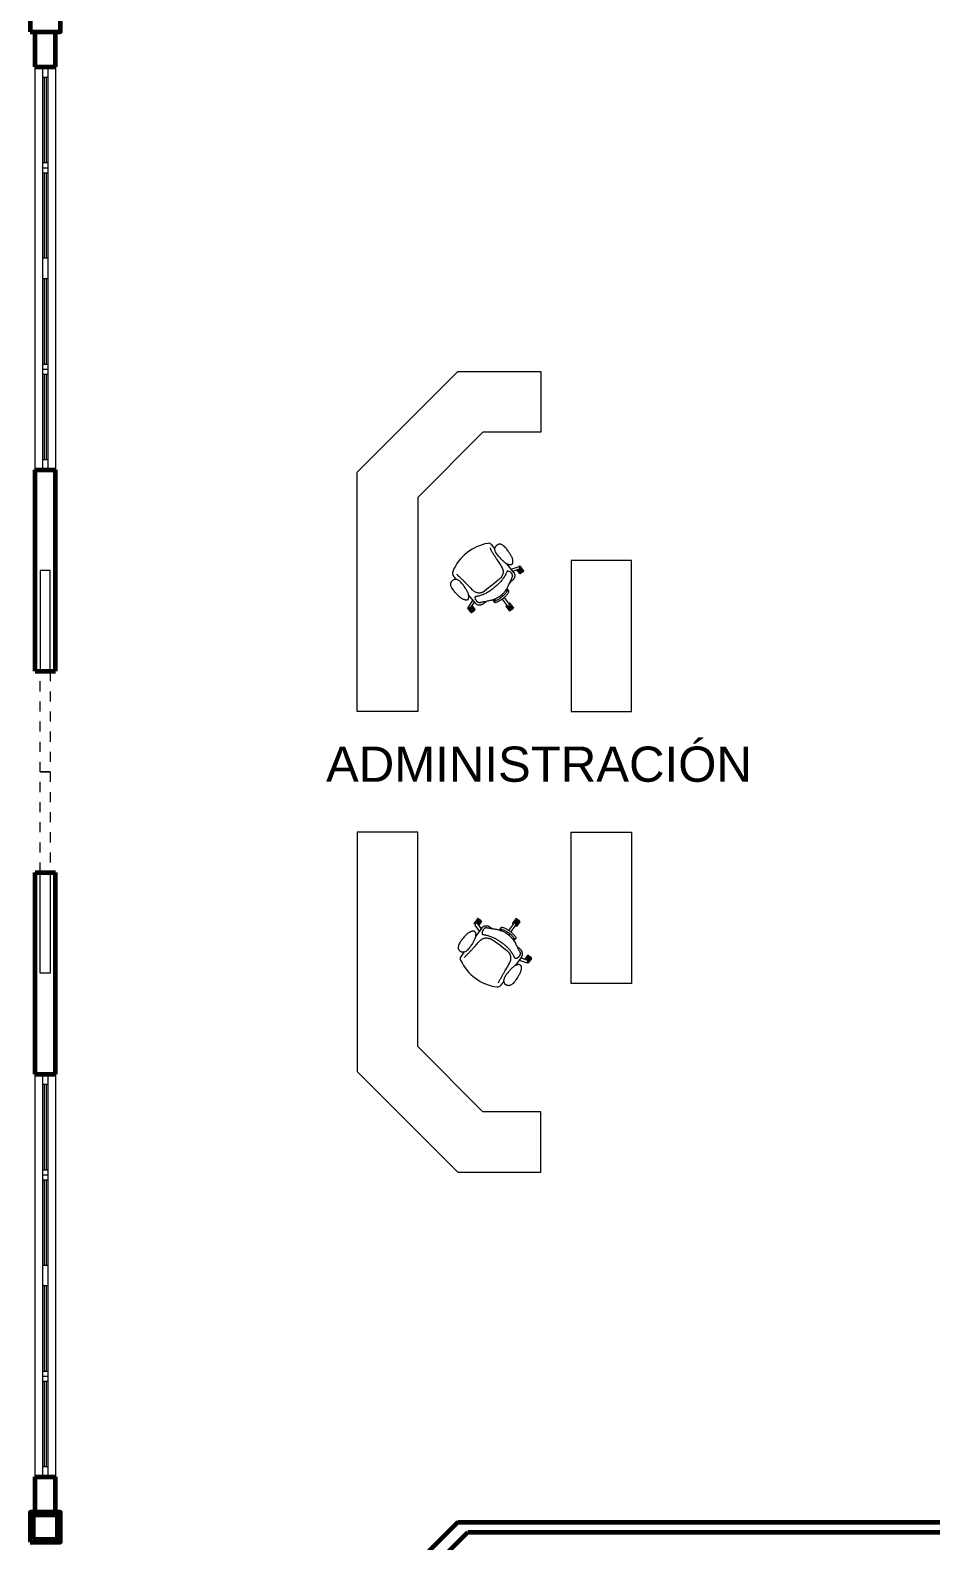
# Model space of a CAD drawing. Header units: millimetres. Extents: x 72 to 2826, y -203 to 794.
# Drawn here: x 1744.82 to 1753.77, y 377.95 to 392.95 of the extents above; entities that cross this region are included whole.
import ezdxf

# ---------------------------------------------------------------- set-up
doc = ezdxf.new("R2010")
doc.units = ezdxf.units.MM
doc.linetypes.add('ACAD_ISO03W100', pattern=[30, 12, -18])
for name, color, linetype, lineweight in [('envolvente', 164, 'Continuous', 60), ('Estructura', 1, 'Continuous', 60), ('mobiliario', 252, 'Continuous', 9), ('puertas', 15, 'Continuous', 9), ('Texto', 250, 'Continuous', 9), ('ventanas', 132, 'Continuous', 9)]:
    doc.layers.add(name, color=color, linetype=linetype, lineweight=lineweight)
doc.styles.get("Standard").update_dxf_attribs({"font": 'arial.ttf'})

msp = doc.modelspace()

# ---------------------------------------------------------------- linework, layer by layer
at = {"layer": 'envolvente'}
for p, q in [((1744.873870764941, 392.5800866867255), (1744.873870764941, 392.9300866867259)), ((1745.073870764941, 392.5800866867255), (1745.073870764941, 392.9300866867259)), ((1744.873870764941, 392.5800866867255), (1745.073870764941, 392.5800866867255)), ((1744.873870764942, 386.5800866867255), (1744.87387076494, 388.5800866867255)), ((1744.873870764941, 388.5800866867255), (1745.073870764941, 388.5800866867255)), ((1745.073870764941, 386.5800866867255), (1745.073870764941, 388.5800866867255)), ((1744.873870764941, 386.5800866867255), (1745.073870764941, 386.5800866867255)), ((1744.873870764941, 382.5800866867255), (1744.87387076494, 384.5800866867255)), ((1744.873870764941, 384.5800866867255), (1745.073870764941, 384.5800866867255)), ((1745.073870764941, 382.5800866867255), (1745.073870764941, 384.5800866867255)), ((1744.873870764941, 382.5800866867255), (1745.073870764941, 382.5800866867255)), ((1744.873870764941, 378.2300866867256), (1744.87387076494, 378.5800866867255)), ((1744.873870764941, 378.5800866867255), (1745.073870764941, 378.5800866867255)), ((1745.073870764941, 378.2300866867256), (1745.073870764941, 378.5800866867255)), ((1749.073870764939, 378.1300866867255), (1748.073870764939, 377.1300866867255)), ((1748.173870764941, 377.0300866867256), (1749.173870764941, 378.0300866867256)), ((1749.073870764939, 378.1300866867255), (1753.998870764941, 378.1300866867252)), ((1749.173870764941, 378.0300866867256), (1759.823870764941, 378.0300866867258))]:
    msp.add_line(p, q, dxfattribs=at)
at = {"layer": 'envolvente', "lineweight": 9}
for p, q in [((1744.87387076494, 388.5800866867255), (1744.873870764941, 392.5800866867255)), ((1745.073870764941, 392.5800866867255), (1745.073870764942, 388.5800866867255)), ((1744.87387076494, 378.5800866867255), (1744.873870764941, 382.5800866867255)), ((1745.073870764941, 382.5800866867255), (1745.073870764942, 378.5800866867255))]:
    msp.add_line(p, q, dxfattribs=at)
at = {"layer": 'Estructura'}
for points in [[(1744.823870764941, 392.9300866867259), (1745.123870764941, 392.9300866867259), (1745.123870764941, 393.2300866867256), (1744.823870764941, 393.2300866867256)], [(1744.823870764941, 377.9300866867259), (1745.123870764941, 377.9300866867259), (1745.123870764941, 378.2300866867256), (1744.823870764941, 378.2300866867256)], [(1744.853870764942, 377.9600866867256), (1745.093870764942, 377.9600866867256), (1745.093870764942, 378.2000866867259), (1744.853870764942, 378.2000866867259)]]:
    msp.add_lwpolyline(points, close=True, dxfattribs=at)
at = {"layer": 'mobiliario'}
for p, q in [((1749.440725511061, 387.796510330417), (1749.409929513766, 387.835095962231)), ((1749.626761876584, 387.5634173529427), (1749.561996866104, 387.6445642248807)), ((1749.603175210037, 387.5929742071714), (1749.671274571918, 387.6175813636703)), ((1749.679696813295, 387.6177584834384), (1749.687008382351, 387.6235931889826)), ((1749.687008382351, 387.6235931889826), (1749.726304391073, 387.5743506900778)), ((1749.717449259861, 387.5645550969741), (1749.687287280301, 387.6023515881132)), ((1749.715964726209, 387.5680186076763), (1749.687605701414, 387.60355578544)), ((1749.718072785914, 387.567781786481), (1749.687861539559, 387.6056400146801)), ((1749.726935914259, 387.5799721826259), (1749.692629874898, 387.6229616657968)), ((1749.058561301026, 387.4914664380296), (1749.027732711014, 387.5300982700976)), ((1749.620407941169, 387.5713795778072), (1749.603175210037, 387.5929742071714)), ((1749.679910056342, 387.5945951155729), (1749.620407941169, 387.5713795778072)), ((1749.689368775838, 387.5499932288378), (1749.659981013151, 387.586819535604)), ((1749.694990268385, 387.5493617056511), (1749.663883491045, 387.5883421390051)), ((1749.674158103662, 387.5923509151064), (1749.703194026344, 387.5559655050508)), ((1749.70345869474, 387.5580386689537), (1749.675621532872, 387.5929218913809)), ((1749.706506482326, 387.5558226505907), (1749.676597152346, 387.5933025422316)), ((1749.703221873546, 387.555930609248), (1749.694990268385, 387.5493617056511)), ((1749.712206695155, 387.5599021304472), (1749.706506482326, 387.5558226505907)), ((1749.717449259861, 387.5645550969741), (1749.712206695155, 387.5599021304472)), ((1749.726304391073, 387.5743506900778), (1749.718072785914, 387.567781786481)), ((1749.244546289841, 387.2584054757133), (1749.179714458986, 387.3396473489631)), ((1749.488394121129, 387.3227090746802), (1749.499493859883, 387.3091545522996)), ((1749.520709158651, 387.3260845284497), (1749.509992809303, 387.3398666968826)), ((1749.532699874891, 387.3106634120306), (1749.583605027688, 387.2451949052436)), ((1749.548545977319, 387.3832730101433), (1749.551983441185, 387.3789654655295)), ((1749.553156148398, 387.3770953087903), (1749.55908307527, 387.3696681756167)), ((1749.559444673152, 387.4000767773398), (1749.566757729041, 387.390912662245)), ((1749.56839787425, 387.3892583591094), (1749.577465953579, 387.3778949942036)), ((1749.206177352809, 387.1644016200419), (1749.171871313448, 387.2073911032123)), ((1749.179814405691, 387.2188473013055), (1749.172502836635, 387.2130125957603)), ((1749.172502836635, 387.2130125957603), (1749.211798845357, 387.1637700968552)), ((1749.220959623294, 387.287962329942), (1749.181855849473, 387.227020307392)), ((1749.220030450517, 387.1703390004516), (1749.189819204162, 387.2081972286512)), ((1749.220267271712, 387.1724470601564), (1749.191908246918, 387.2079842379205)), ((1749.223315059298, 387.1702310417952), (1749.193153079738, 387.2080275329347)), ((1749.202353080764, 387.213499852435), (1749.238192354426, 387.2663677005778)), ((1749.234257836833, 387.1789634881777), (1749.204348506853, 387.2164433798182)), ((1749.23277330318, 387.1824269988804), (1749.204936141313, 387.2173102213085)), ((1749.205817593002, 387.2186104835434), (1749.234853515684, 387.1822250734888)), ((1749.211798845357, 387.1637700968552), (1749.220030450517, 387.1703390004516)), ((1749.243112968045, 387.1887590812823), (1749.212006190705, 387.2277395146368)), ((1749.243744491232, 387.1943805738299), (1749.214356728545, 387.231206880597)), ((1749.238192354426, 387.2663677005778), (1749.220959623294, 387.287962329942)), ((1749.223315059298, 387.1702310417952), (1749.229015272127, 387.1743105216517)), ((1749.229015272127, 387.1743105216517), (1749.234257836833, 387.1789634881777)), ((1749.234881362885, 387.1821901776855), (1749.243112968045, 387.1887590812823)), ((1749.418751819137, 387.2878024667036), (1749.426064875027, 387.2786383516093)), ((1749.427314024666, 387.2766720300817), (1749.436382103995, 387.265308665176)), ((1749.437554948039, 387.294701053974), (1749.440992411906, 387.2903935093607)), ((1749.442555750517, 387.2888350804008), (1749.448482677389, 387.2814079472266)), ((1749.511870172274, 387.294041133234), (1749.56441231809, 387.229878930212)), ((1749.58785300537, 387.1816608606039), (1749.55353819842, 387.2246613305886)), ((1749.554171799346, 387.2302844800631), (1749.560167463492, 387.2350625636229)), ((1749.593474497919, 387.1810293374181), (1749.554172899265, 387.23027884116)), ((1749.571434213752, 387.2255324619571), (1749.601678255877, 387.1876331368169)), ((1749.601942924272, 387.1897063007189), (1749.573564699982, 387.2252675376992)), ((1749.604990711859, 387.1874902823567), (1749.574828616877, 387.2252869181318)), ((1749.579497925178, 387.2504770005478), (1749.585492611883, 387.2552608207491)), ((1749.585492611883, 387.2552608207491), (1749.624788620606, 387.2060183218439)), ((1749.615933489393, 387.1962227287402), (1749.585771394412, 387.2340193645152)), ((1749.614448955741, 387.1996862394424), (1749.58607073145, 387.2352474764223)), ((1749.616557015446, 387.199449418247), (1749.58628512612, 387.2373836391901)), ((1749.625420143792, 387.2116398143919), (1749.591114104431, 387.2546292975628)), ((1749.601706103078, 387.1875982410145), (1749.593474497919, 387.1810293374181)), ((1749.610690924687, 387.1915697622132), (1749.604990711859, 387.1874902823567)), ((1749.615933489393, 387.1962227287402), (1749.610690924687, 387.1915697622132)), ((1749.624788620606, 387.2060183218439), (1749.616557015446, 387.199449418247)), ((1749.268192066774, 384.1226900734957), (1749.235666755121, 384.0783380261721)), ((1749.236526881352, 384.0727469455192), (1749.273783147427, 384.1235501997269)), ((1749.244070192712, 384.0672151027359), (1749.236526881352, 384.0727469455192)), ((1749.287998295495, 383.9998345573167), (1749.246443065678, 384.0591320961732)), ((1749.310360646107, 384.0303282246234), (1749.248894048888, 383.946511366609)), ((1749.282275655703, 384.1173222689988), (1749.253632588143, 384.0782641132625)), ((1749.282598203039, 384.1152256137545), (1749.255711213553, 384.0785620748215)), ((1749.285553134647, 384.1175640161448), (1749.256956776585, 384.0785695542427)), ((1749.266372180037, 384.0734767674385), (1749.304336525181, 384.0221136347297)), ((1749.296842746694, 384.1092848459059), (1749.2684859239, 384.0706170182164)), ((1749.295500616807, 384.1057637049094), (1749.269108401846, 384.0697748486166)), ((1749.270042118765, 384.0685115942176), (1749.297570870318, 384.1060502504099)), ((1749.273783147427, 384.1235501997269), (1749.282275655703, 384.1173222689988)), ((1749.306089780328, 384.0998583215176), (1749.276597666217, 384.0596423920081)), ((1749.306949906558, 384.0942672408648), (1749.279087578001, 384.0562737136106)), ((1749.285553134647, 384.1175640161448), (1749.291414887134, 384.1137202627735)), ((1749.304336525181, 384.0221136347297), (1749.287998295495, 383.9998345573167)), ((1749.291414887134, 384.1137202627735), (1749.296842746694, 384.1092848459059)), ((1749.297597272051, 384.1060862522459), (1749.306089780328, 384.0998583215176)), ((1749.48561960939, 384.0080561500547), (1749.492553065609, 384.0175107244384)), ((1749.493721031401, 384.0195263263529), (1749.502318412847, 384.0312498564092)), ((1749.504688294093, 384.0019296970424), (1749.50794732911, 384.0063737705334)), ((1749.509445848179, 384.0079946249484), (1749.515065125346, 384.0156571632654)), ((1749.578914864227, 384.0056181024854), (1749.628798143797, 384.071868565147)), ((1749.600404768968, 383.9898586400029), (1749.648599171899, 384.0573475982721)), ((1749.650254019234, 384.1210019902885), (1749.617720395093, 384.0766386079206)), ((1749.618582664871, 384.071045956405), (1749.624768097719, 384.0665162222479)), ((1749.655845099888, 384.1218621165187), (1749.618583534038, 384.0710516354541)), ((1749.635637045434, 384.0764976286996), (1749.66431120643, 384.1155981839559)), ((1749.664660155499, 384.1135375305469), (1749.637754963107, 384.0768491698338)), ((1749.667615087108, 384.115875932938), (1749.639018619615, 384.0768813218162)), ((1749.64471077667, 384.0519024899743), (1749.650895466712, 384.0473669841033)), ((1749.678904699153, 384.1075967626984), (1749.650308231662, 384.0686021515767)), ((1749.677562569267, 384.1040756217023), (1749.650657376875, 384.0673872609893)), ((1749.650895466712, 384.0473669841033), (1749.688151732787, 384.0981702383108)), ((1749.679659224511, 384.1043981690393), (1749.650958661783, 384.0652616119476)), ((1749.664337608163, 384.1156341857907), (1749.655845099888, 384.1218621165187)), ((1749.689011859018, 384.0925791576576), (1749.656486547364, 384.048227110334)), ((1749.673476839594, 384.1120321795668), (1749.667615087108, 384.115875932938)), ((1749.678904699153, 384.1075967626984), (1749.673476839594, 384.1120321795668)), ((1749.688151732787, 384.0981702383108), (1749.679659224511, 384.1043981690393)), ((1749.556626805673, 383.9760171178727), (1749.567164848283, 383.9900127934666)), ((1749.589052570258, 383.9739616059398), (1749.578906877139, 383.9597541001347)), ((1749.619197216277, 383.917955256047), (1749.622456251293, 383.9223993295379)), ((1749.623551757789, 383.9243157308413), (1749.629171034955, 383.9319782691575)), ((1749.630771764269, 383.9016096755543), (1749.637705220488, 383.9110642499379)), ((1749.639276574568, 383.9127840294368), (1749.647873956013, 383.9245075594931)), ((1749.134029602458, 383.7898803274272), (1749.104801235773, 383.7500240482234)), ((1749.704690666864, 383.7411486355625), (1749.64328696231, 383.6574294234617)), ((1749.698666545938, 383.7329340456686), (1749.682328316252, 383.7106549682555)), ((1749.682328316252, 383.7106549682555), (1749.751374056656, 383.6888439395814)), ((1749.759065462636, 383.7121630619251), (1749.698666545938, 383.7329340456686)), ((1749.766698382271, 383.7571134146785), (1749.738836053714, 383.7191198874254)), ((1749.772289462923, 383.7579735409097), (1749.742797348814, 383.7177576114009)), ((1749.753226817912, 383.7141709521527), (1749.780755569467, 383.7517096083459)), ((1749.781104518536, 383.749648954936), (1749.754712303575, 383.7136600986444)), ((1749.784059450144, 383.7519873573281), (1749.75570262735, 383.7133195296376)), ((1749.79534906219, 383.7437081870887), (1749.766752704128, 383.704713725187)), ((1749.794006932304, 383.7401870460924), (1749.767119942818, 383.7035235071596)), ((1749.767339829748, 383.6834784084938), (1749.804596095824, 383.7342816627008)), ((1749.796103587548, 383.7405095934294), (1749.767460519989, 383.7014514376935)), ((1749.7807819712, 383.7517456101812), (1749.772289462923, 383.7579735409097)), ((1749.805456222054, 383.7286905820476), (1749.772930910401, 383.684338534724)), ((1749.789921202631, 383.7481436039568), (1749.784059450144, 383.7519873573281)), ((1749.79534906219, 383.7437081870887), (1749.789921202631, 383.7481436039568)), ((1749.804596095824, 383.7342816627008), (1749.796103587548, 383.7405095934294)), ((1749.759796518388, 383.6890102512759), (1749.767339829748, 383.6834784084938)), ((1749.528309594116, 383.5006666557363), (1749.499111909975, 383.4608578668488))]:
    msp.add_line(p, q, dxfattribs=at)
for points in [[(1749.898870764941, 389.555086686725), (1749.898870764941, 388.9550866867248), (1749.322398902364, 388.9550866867251), (1748.67387076494, 388.3065585493009), (1748.67387076494, 386.1800866867259), (1748.07387076494, 386.1800866867259), (1748.073870764939, 388.5550866867245), (1749.07387076494, 389.555086686725), (1749.898870764941, 389.5550866867252)], [(1750.798870764944, 387.6800866867263), (1750.198870764943, 387.6800866867263), (1750.198870764944, 386.1800866867263), (1750.798870764943, 386.1800866867254), (1750.798870764944, 387.6800866867261)], [(1749.898870764941, 381.6050866867265), (1749.898870764941, 382.2050866867266), (1749.322398902364, 382.2050866867264), (1748.67387076494, 382.8536148241506), (1748.67387076494, 384.9800866867256), (1748.07387076494, 384.9800866867256), (1748.073870764939, 382.605086686727), (1749.07387076494, 381.6050866867265), (1749.898870764941, 381.6050866867263)], [(1750.798870764944, 383.4800866867251), (1750.198870764943, 383.4800866867251), (1750.198870764944, 384.9800866867251), (1750.798870764943, 384.9800866867261), (1750.798870764944, 383.4800866867254)]]:
    msp.add_lwpolyline(points, dxfattribs=at)
for centre, radius, start, end in [((1749.454658382992, 387.3870748594265), 0.4698398775408789, 100.1829593153219, 156.9968957269227), ((1749.37866612409, 387.8101439990612), 0.03999999999999999, 38.59409724753002, 100.1829593153219), ((1749.67559231413, 387.6060882396216), 0.01227741007777663, 290.5902187396658, 110.5902187396658), ((1749.689503367031, 387.6204666811161), 0.003999999999999999, 38.59021874013888, 128.5902187401829), ((1749.058997789684, 387.555048116905), 0.03999999999999999, 156.9968957269227, 218.5902187401389), ((1749.692495283704, 387.5524882135171), 0.003999999999999999, 218.5902187401389, 308.5902187401829), ((1749.70228625429, 387.5571030496983), 0.0015, 308.5902187401829, 38.59021874013888), ((1749.717137166658, 387.5689542269313), 0.0015, 218.5902187401389, 308.5902187401829), ((1749.723809406393, 387.5774771979447), 0.003999999999999999, 308.5902187401829, 38.59021874013888), ((1749.560777010954, 387.3831768336552), 0.009749999527151316, 38.59021874013888, 218.5902187401389), ((1749.174997821316, 387.2098860878934), 0.003999999999999999, 128.5902187401829, 218.5902187401389), ((1749.192104465118, 387.220260079913), 0.01227741007777663, 146.5902187405787, 326.5902187405787), ((1749.209303860677, 387.1668966047221), 0.003999999999999999, 218.5902187401389, 308.5902187401829), ((1749.219094831262, 387.1715114409019), 0.0015, 308.5902187401829, 38.59021874013888), ((1749.23394574363, 387.1833626181353), 0.0015, 218.5902187401389, 308.5902187401829), ((1749.240617983364, 387.1918855891493), 0.003999999999999999, 308.5902187401829, 38.59021874013888), ((1749.43493488796, 387.2827535555368), 0.009749999527151316, 38.59021874013888, 218.5902187401389), ((1749.556664706288, 387.2271563152697), 0.003999999999999999, 128.552152590652, 218.5902187401389), ((1749.574008672889, 387.2375369177273), 0.01227741007777672, 218.5902187401389, 38.59021874013888), ((1749.587987596564, 387.2521343128826), 0.003999999999999999, 38.59021874013888, 128.5902187401829), ((1749.590979513237, 387.1841558452836), 0.003999999999999999, 218.5902187401389, 308.5902187401829), ((1749.600770483823, 387.1887706814639), 0.0015, 308.5902187401829, 38.59021874013888), ((1749.61562139619, 387.2006218586978), 0.0015, 218.5902187401389, 308.5902187401829), ((1749.622293635925, 387.2091448297112), 0.003999999999999999, 308.5902187401829, 38.59021874013888), ((1749.238892358563, 384.0759725489609), 0.003999999999999999, 143.7457615945628, 233.7457615945196), ((1749.256407622857, 384.0663044318064), 0.01227741007777663, 35.74576159412229, 215.7457615941223), ((1749.271417670216, 384.1203245962852), 0.003999999999999999, 53.74576159451963, 143.7457615945628), ((1749.281388601749, 384.116112667708), 0.0015, 323.7457615945628, 53.74576159451963), ((1749.296710218097, 384.1048766509555), 0.0015, 53.74576159451963, 143.7457615945628), ((1749.303724303116, 384.0966327180759), 0.003999999999999999, 323.7457615945628, 53.74576159451963), ((1749.501583440171, 384.0137604753702), 0.009749999527151316, 143.7457615945628, 323.7457615945628), ((1749.620945998535, 384.0742731307091), 0.003999999999999999, 143.7457615945628, 233.7838277440515), ((1749.638698657849, 384.0646080817103), 0.01227741007777672, 323.7457615945628, 143.7457615945628), ((1749.653479622676, 384.1186365130784), 0.003999999999999999, 53.74576159451963, 143.7457615945628), ((1749.653260943923, 384.0505925875443), 0.003999999999999999, 233.7457615945196, 323.7457615945628), ((1749.663450554208, 384.114424584501), 0.0015, 323.7457615945628, 53.74576159451963), ((1749.678772170556, 384.1031885677478), 0.0015, 53.74576159451963, 143.7457615945628), ((1749.685786255576, 384.0949446348689), 0.003999999999999999, 323.7457615945628, 53.74576159451963), ((1749.631414165797, 383.9185498804184), 0.009749999527151316, 143.7457615945628, 323.7457615945628), ((1749.137057270191, 383.7263692761128), 0.03999999999999999, 143.7457615945628, 205.339084607772), ((1749.525542603427, 383.9103297778113), 0.4698398775408789, 205.339084607772, 262.1530210193866), ((1749.755219759645, 383.7005035007533), 0.01227741007777663, 251.745761595018, 71.74576159501802), ((1749.769923985712, 383.7547479374691), 0.003999999999999999, 53.74576159451963, 143.7457615945628), ((1749.779894917246, 383.7505360088905), 0.0015, 323.7457615945628, 53.74576159451963), ((1749.795216533594, 383.7392999921383), 0.0015, 53.74576159451963, 143.7457615945628), ((1749.802230618613, 383.7310560592593), 0.003999999999999999, 323.7457615945628, 53.74576159451963), ((1749.769705306959, 383.6867040119348), 0.003999999999999999, 233.7457615945196, 323.7457615945628), ((1749.466857476887, 383.4845148224053), 0.03999999999999999, 262.1530210193866, 323.7418830871607)]:
    msp.add_arc(centre, radius, start, end, dxfattribs=at)
for points in [[(1749.389743644114, 387.8079163865739), (1749.396920722815, 387.7936738775313), (1749.404407807786, 387.7801843634163), (1749.420068839489, 387.7536692792239), (1749.436204503547, 387.727475623484), (1749.452649227625, 387.7014656725485), (1749.479757756265, 387.6594739966333), (1749.507149638804, 387.617657794616), (1749.517614813047, 387.5963554664406), (1749.52188220565, 387.5765488469553), (1749.522309944402, 387.5664162905807), (1749.521600639105, 387.5562668514915), (1749.519768288154, 387.5462918297751), (1749.516814812826, 387.5365882216477), (1749.512784045464, 387.5272450755831), (1749.507751957912, 387.5184380975727), (1749.502830368316, 387.5115889200213), (1749.497281286641, 387.5052128778027), (1749.49117697446, 387.4993930166222)], [(1749.610510464609, 387.6411186203343), (1749.606727564241, 387.6387528829416), (1749.602511793175, 387.6372273245345), (1749.597962098857, 387.63644016683), (1749.592559233034, 387.6362860138058), (1749.587952066691, 387.6366900572582), (1749.581610532498, 387.6378779619401), (1749.573736757829, 387.6401146755472), (1749.566079740614, 387.6429327732001), (1749.558042403185, 387.6463324245249), (1749.551215475632, 387.6501281166941), (1749.543167751119, 387.6556395647065), (1749.535928430196, 387.6616193188559), (1749.525020019275, 387.6712647217062), (1749.512682404103, 387.6833743263144), (1749.502733543135, 387.6934947423013), (1749.488545808812, 387.7084037469833), (1749.475557876893, 387.7234968300515), (1749.464198915556, 387.7382187600494), (1749.45243679066, 387.7566186985271), (1749.445405075831, 387.7713737396168), (1749.441528860089, 387.7847705719166), (1749.440679905257, 387.7930010415773), (1749.440940278901, 387.7991280135218), (1749.442528705992, 387.8066461387514), (1749.445422169399, 387.8136533551535), (1749.448841776487, 387.8193657076197), (1749.452593873329, 387.8240337169634), (1749.45944195553, 387.8304251462343)], [(1749.610510464609, 387.6411186203343), (1749.613656588158, 387.6442823136233), (1749.616079521283, 387.6480545078396), (1749.617856550704, 387.6523161392254), (1749.619205656854, 387.6575501276536), (1749.619833929386, 387.6621321039131), (1749.620082703505, 387.6685791408211), (1749.61964878738, 387.6767529362739), (1749.618599884536, 387.6848443755669), (1749.617068310021, 387.6934356910413), (1749.614881999037, 387.7009346418438), (1749.61129357191, 387.7100046539606), (1749.607069142062, 387.7183903214689), (1749.600084537677, 387.7311669613453), (1749.591014268963, 387.7458839412454), (1749.583353585468, 387.7578303458374), (1749.571964202579, 387.7749724630705), (1749.56012911583, 387.7909855281653), (1749.548294492341, 387.8053278749874), (1749.53296299419, 387.8208794177565), (1749.520135949302, 387.8310097272508), (1749.507933111372, 387.8377618314114), (1749.500096164557, 387.840415813281), (1749.494064143559, 387.8415213910996), (1749.486380975244, 387.8416406900708), (1749.478906417343, 387.8403741213313), (1749.472577705637, 387.8383072174877), (1749.467193532096, 387.8356843912995), (1749.459441955528, 387.830425146233)], [(1749.17233250421, 387.2914482068347), (1749.168549603842, 387.2890824694434), (1749.164333832777, 387.2875569110354), (1749.159784138459, 387.2867697533313), (1749.154381272635, 387.2866156003072), (1749.149774106292, 387.28701964376), (1749.1434325721, 387.2882075484411), (1749.135558797429, 387.2904442620486), (1749.127901780216, 387.2932623597023), (1749.119864442785, 387.2966620110262), (1749.113037515233, 387.3004577031963), (1749.104989790719, 387.3059691512074), (1749.097750469798, 387.3119489053572), (1749.086842058877, 387.3215943082084), (1749.074504443704, 387.3337039128162), (1749.064555582737, 387.3438243288026), (1749.050367848414, 387.3587333334842), (1749.037379916494, 387.3738264165524), (1749.026020955157, 387.3885483465508), (1749.014258830261, 387.4069482850289), (1749.007227115432, 387.4217033261182), (1749.003350899689, 387.435100158418), (1749.002501944858, 387.4433306280782), (1749.002762318501, 387.4494576000222), (1749.004350745594, 387.4569757252536), (1749.007244209, 387.4639829416549), (1749.010663816089, 387.469695294121), (1749.01441591293, 387.4743633034652), (1749.021263995131, 387.4807547327362)], [(1749.17233250421, 387.2914482068347), (1749.175478627759, 387.2946119001256), (1749.177901560884, 387.2983840943405), (1749.179678590306, 387.3026457257272), (1749.181027696454, 387.3078797141541), (1749.181655968987, 387.3124616904145), (1749.181904743106, 387.3189087273224), (1749.181470826981, 387.3270825227753), (1749.180421924137, 387.3351739620678), (1749.178890349622, 387.3437652775435), (1749.176704038638, 387.3512642283456), (1749.173115611512, 387.3603342404624), (1749.168891181663, 387.3687199079702), (1749.161906577277, 387.3814965478471), (1749.152836308565, 387.3962135277477), (1749.145175625069, 387.4081599323392), (1749.13378624218, 387.4253020495719), (1749.121951155432, 387.4413151146666), (1749.110116531942, 387.4556574614892), (1749.094785033791, 387.4712090042583), (1749.081957988903, 387.4813393137522), (1749.069755150973, 387.4880914179132), (1749.061918204158, 387.4907453997828), (1749.055886183161, 387.4918509776014), (1749.048203014845, 387.4919702765721), (1749.040728456944, 387.4907037078331), (1749.034399745239, 387.488636803989), (1749.029015571697, 387.4860139778013), (1749.02126399513, 387.4807547327348)], [(1749.058710272438, 387.5437484310462), (1749.071005307286, 387.5335901024148), (1749.082497331983, 387.523296570427), (1749.104876599901, 387.5021427062131), (1749.126837139298, 387.4805973594982), (1749.148549978298, 387.4587914171846), (1749.183480076065, 387.4230414319943), (1749.21817620289, 387.3870540902801), (1749.236625514035, 387.3721231835459), (1749.254991571698, 387.3635674403865), (1749.26477665318, 387.3609021374971), (1749.274830485513, 387.3593417903423), (1749.284963431038, 387.358915195394), (1749.295080485002, 387.3596420009242), (1749.305085093005, 387.3614992253727), (1749.314789072017, 387.3644517764913), (1749.322559533939, 387.3677309835314), (1749.330007882902, 387.3717270215091), (1749.337037109728, 387.3763878563707)], [(1749.49117697446, 387.4993930166222), (1749.416473985221, 387.4372044778645), (1749.337052321741, 387.3764056200955)], [(1749.499369857577, 387.3309548407171), (1749.503285710057, 387.3339983761846), (1749.509900612341, 387.3398714706811), (1749.521163022163, 387.3505789903841), (1749.532207627945, 387.3625066499042), (1749.542451391372, 387.3751314395452), (1749.54755449434, 387.3818772869533), (1749.553185643709, 387.3902343886787), (1749.559204477445, 387.3997178760708), (1749.566709388437, 387.4128199261997), (1749.577131176238, 387.4334376971076), (1749.585028649507, 387.4511246866416), (1749.592702853089, 387.4686063556603), (1749.598716639018, 387.4825768729168), (1749.605601809797, 387.4981010998815), (1749.611832099861, 387.5111910757821), (1749.615475620038, 387.518510870337), (1749.617525277818, 387.5225184907988), (1749.618021211777, 387.5244865865318), (1749.617577410012, 387.5268865735427), (1749.616467640737, 387.5284999086764), (1749.615610046028, 387.5295929319411), (1749.61562952667, 387.5299222286524), (1749.615337532945, 387.5326052648309), (1749.615045539219, 387.5352883010103), (1749.613562092266, 387.5404831419562), (1749.61123455318, 387.5453585875623), (1749.608625683889, 387.549156901717), (1749.603227920926, 387.5557972495938), (1749.596063838279, 387.563740799277), (1749.594450991754, 387.5653340597862), (1749.592795090191, 387.5664635698556), (1749.573965091937, 387.5739642110668), (1749.571154954892, 387.5747859172714), (1749.568244256442, 387.5746816461317), (1749.566708463555, 387.5742711164369), (1749.564436838177, 387.573074065642), (1749.562492939124, 387.5713971097859), (1749.560870676285, 387.5687809578292), (1749.55956107889, 387.5654409376691), (1749.558490906819, 387.5629991486451), (1749.553086291407, 387.5514254436387), (1749.548349813731, 387.5419919486283), (1749.538648829572, 387.5249968773944), (1749.528432754798, 387.5083548929094), (1749.51284851197, 387.4862227190149), (1749.488621277538, 387.4592662019379), (1749.462393996478, 387.4342057423216), (1749.44144736737, 387.4162197261828), (1749.436019377585, 387.4117711974393)], [(1749.626761876584, 387.5634173529427), (1749.631855687843, 387.5558233106901), (1749.633905731424, 387.5517485478288), (1749.636959994179, 387.5431605413289), (1749.638553948645, 387.5341860391879), (1749.638593058381, 387.52596221405), (1749.63736637507, 387.5167744718985), (1749.635964392219, 387.5116842066443), (1749.633391146956, 387.5054325287426), (1749.630063343439, 387.4993732423047), (1749.62598723477, 387.4938853935912), (1749.62130560792, 387.4889087259464), (1749.605030177409, 387.4739412628639), (1749.588736391168, 387.4589968016601)], [(1749.499425071019, 387.3309989015986), (1749.495588544821, 387.3278559610146), (1749.488394121129, 387.3227090746802), (1749.475454581166, 387.3141031953685), (1749.461373641685, 387.3059804174056), (1749.446790641037, 387.2987931999517), (1749.43908065917, 387.2953140769657), (1749.429682421975, 387.291677577258), (1749.419099855833, 387.2879129808009), (1749.404659191553, 387.2835022414395), (1749.382242945151, 387.2779149312244), (1749.363244524973, 387.2741387276426), (1749.344495846814, 387.2705346716391), (1749.32953921608, 387.2677705857689), (1749.312874259827, 387.2645015748228), (1749.298728183522, 387.2613310056984), (1749.290782415231, 387.2594024316529), (1749.286419909104, 387.258293080911), (1749.284390832269, 387.2582461926697), (1749.282149139534, 387.2592114446281), (1749.280822256145, 387.2606515205182), (1749.279946762297, 387.2617302600895), (1749.279621351357, 387.2617843298551), (1749.277069981451, 387.2626643611486), (1749.274518611546, 387.263544392443), (1749.269782408333, 387.2661435012235), (1749.265544927473, 387.2694947941088), (1749.26242015106, 387.2728814091986), (1749.257142986158, 387.2796179955401), (1749.250987017047, 387.2883660299501), (1749.249791331395, 387.2902921890261), (1749.249057389691, 387.2921574323225), (1749.245921739003, 387.3121823205272), (1749.245744032158, 387.315104732472), (1749.246491534134, 387.3179197420156), (1749.247232594747, 387.3193261642821), (1749.248903838927, 387.3212755629982), (1749.250970309503, 387.3227989223858), (1749.253881200352, 387.3238002726027), (1749.257428541356, 387.3243361380694), (1749.260046916811, 387.3248378470205), (1749.272531315442, 387.327539754898), (1749.282780604333, 387.3300650521276), (1749.301504518784, 387.3357533354858), (1749.31999843669, 387.3420222135262), (1749.345036790451, 387.3523072797245), (1749.376696953487, 387.3699494671666), (1749.406952094053, 387.389962547323), (1749.429137452558, 387.4063962905204), (1749.434679465873, 387.4107019344353)], [(1749.522470948047, 387.3021197199403), (1749.514460416077, 387.2959415024145), (1749.507049060264, 387.2906484220446), (1749.493260344432, 387.2817985479007), (1749.479024242453, 387.2738834938125), (1749.464460147565, 387.2669442730673), (1749.453732942132, 387.2625145228442), (1749.449551047343, 387.2609661130198), (1749.447003853258, 387.2603979214689), (1749.445418143116, 387.2603484281506), (1749.443854192646, 387.2605715551906), (1749.442321984065, 387.2610692056148), (1749.440793639152, 387.2618723516759), (1749.439400597389, 387.2629523861531), (1749.438000530938, 387.2639111236665), (1749.436382103995, 387.265308665176), (1749.435123168316, 387.2671601976078), (1749.434419398549, 387.2682079454455), (1749.43361223856, 387.2708181846713), (1749.433613223978, 387.2734050365341), (1749.434467869526, 387.2759663566651), (1749.436414045666, 387.278389192222), (1749.437880759061, 387.279417343362), (1749.439528352375, 387.280159372571), (1749.44298031752, 387.2807403263344), (1749.445901352397, 387.2809385090643), (1749.44880863837, 387.2815065054194), (1749.450650467013, 387.2822271382013), (1749.465106704789, 387.2886931449686), (1749.479127508004, 387.2961092084804), (1749.492618186205, 387.3044274158426), (1749.505484885669, 387.3135904887533), (1749.510304822937, 387.3173652988651)], [(1749.522470948047, 387.3021197199403), (1749.530272553477, 387.3085597468782), (1749.537078138924, 387.3146119284299), (1749.548766878034, 387.3260933192284), (1749.559643365415, 387.3382183636825), (1749.569641118949, 387.3508797446787), (1749.576340619371, 387.3603566807631), (1749.578778317793, 387.3640907728093), (1749.579897521472, 387.3664484035), (1749.580297620736, 387.3679836060339), (1749.580427067006, 387.3695580806796), (1749.580281789819, 387.3711625162885), (1749.57983777461, 387.372830968344), (1749.579093751545, 387.3744289262615), (1749.578469560601, 387.3760068202221), (1749.577465953579, 387.3778949942036), (1749.575939907534, 387.3795333698806), (1749.575074429665, 387.380452073028), (1749.572708347978, 387.3818182770804), (1749.570185758233, 387.3823912906166), (1749.567498652477, 387.3821262576337), (1749.564704389012, 387.3807661747721), (1749.563376429457, 387.3795641488275), (1749.562287325963, 387.3781222664968), (1749.560954926291, 387.3748852490819), (1749.560113560136, 387.3720809979975), (1749.558914649085, 387.369372207884), (1749.55780331147, 387.3677361843318), (1749.548290907911, 387.3550749745693), (1749.537948743891, 387.3430491455244), (1749.526844548068, 387.3317403963822), (1749.515054995403, 387.3212275324429), (1749.510304822937, 387.3173652988651)], [(1749.244546289841, 387.2584054757133), (1749.250799422549, 387.2517365836209), (1749.254317749861, 387.2488335259243), (1749.262014004551, 387.2439498756137), (1749.270411136251, 387.2404043772369), (1749.278421293753, 387.2385415282786), (1749.287652197314, 387.2376990454879), (1749.292926654816, 387.2379366466937), (1749.299593456571, 387.2390586191198), (1749.306240084944, 387.240959029514), (1749.312495554464, 387.2437158839659), (1749.318386938031, 387.247176584832), (1749.336592532752, 387.2597253262145), (1749.354779771742, 387.2722970694761)], [(1749.310360646107, 384.0303282246234), (1749.316336763372, 384.0372464478662), (1749.319733840475, 384.0402904975078), (1749.327224645606, 384.0454837830866), (1749.335470287389, 384.0493685959648), (1749.343397860088, 384.0515563849328), (1749.352586753764, 384.0527744123601), (1749.35786651262, 384.0527519915547), (1749.364573504998, 384.0519026853578), (1749.371292069308, 384.0502747658259), (1749.37765470784, 384.047775170601), (1749.383682251231, 384.044557473989), (1749.402384194373, 384.0327612071162), (1749.421068734577, 384.0209412093127)], [(1749.567986475964, 383.9681837931194), (1749.56402503402, 383.9711677479625), (1749.556626805673, 383.9760171178727), (1749.543347249295, 383.9840884396715), (1749.528946932756, 383.9916305389872), (1749.514083105013, 383.9982173916098), (1749.506237723712, 384.0013793703226), (1749.496699075472, 384.0046297829488), (1749.485971861339, 384.0079599135113), (1749.471363418857, 384.0117783968292), (1749.448738065842, 384.0164473944883), (1749.42960151818, 384.0194460985977), (1749.410721521609, 384.0222829774823), (1749.395664657811, 384.0244351452764), (1749.37888030775, 384.0270221884778), (1749.364616756855, 384.0296135393303), (1749.356598984287, 384.031216647136), (1749.35219488711, 384.032147263508), (1749.350165585316, 384.0321114091269), (1749.347965098385, 384.0310555895728), (1749.346698014061, 384.029562627614), (1749.345867216371, 384.0284491000032), (1749.345544279692, 384.0283818116627), (1749.343030899402, 384.0273985197443), (1749.340517519115, 384.0264152278253), (1749.335891189439, 384.0236252348041), (1749.331793826138, 384.0201040102968), (1749.328809682331, 384.0165928459412), (1749.323811481006, 384.0096467644232), (1749.318017190885, 384.0006550869532), (1749.316901007658, 383.9986817932675), (1749.316243701789, 383.9967881850789), (1749.313926856342, 383.9766521308472), (1749.313868412502, 383.9737249042389), (1749.314730030991, 383.9709427016016), (1749.315527800502, 383.9695676531549), (1749.317277111909, 383.9676879930623), (1749.319403956233, 383.9662501273908), (1749.322353242409, 383.965368255039), (1749.325919477035, 383.9649774218517), (1749.328556125894, 383.9645828528526), (1749.341140277693, 383.9623920450451), (1749.351483978618, 383.960286599716), (1749.370424183613, 383.9553662161268), (1749.389158247799, 383.9498563458442), (1749.41459500622, 383.940600371194), (1749.446947941944, 383.9242632891007), (1749.477993658594, 383.9055000168464), (1749.500830408098, 383.8899841888122), (1749.506543310813, 383.8859080112313)], [(1749.589836107883, 383.9979783088268), (1749.581580413158, 384.0038248889239), (1749.573959474201, 384.0088114893904), (1749.559821502575, 384.0170919914856), (1749.545274619149, 384.0244202152385), (1749.530439789617, 384.0307600478232), (1749.519540945216, 384.0347488840168), (1749.515299413568, 384.036125556195), (1749.512731177147, 384.0365894538461), (1749.511144767425, 384.0365742736728), (1749.509591211096, 384.0362875865978), (1749.508080559645, 384.0357278980441), (1749.506586220427, 384.034863125202), (1749.505238357686, 384.0337272088943), (1749.503878532121, 384.0327122024312), (1749.502318412847, 384.0312498564092), (1749.501135990429, 384.0293485493285), (1749.500475510917, 384.0282729870423), (1749.499775413085, 384.0256320176959), (1749.499881835835, 384.0230473556815), (1749.500840168668, 384.0205229987321), (1749.502883480498, 384.0181815012477), (1749.504390881723, 384.017213986649), (1749.506067350437, 384.0165397287433), (1749.509540126229, 384.0160999572788), (1749.512466811495, 384.0160209984417), (1749.51539483261, 384.0155719729012), (1749.517264503141, 384.0149270105292), (1749.531972277343, 384.0090556025045), (1749.546283702436, 384.0022171792482), (1749.56010221376, 383.9944557543261), (1749.573331700965, 383.985824733034), (1749.578301491291, 383.9822495168505)], [(1749.239553667468, 383.9943695721033), (1749.235677485012, 383.9965791553611), (1749.231403036646, 383.997931614341), (1749.22682503918, 383.998532675768), (1749.221420379995, 383.9984664839101), (1749.216833510734, 383.9978749915556), (1749.210545664488, 383.996429597825), (1749.202769599732, 383.9938738137532), (1749.195233809086, 383.9907459636395), (1749.187341717964, 383.9870215415606), (1749.180675173195, 383.9829507431507), (1749.172858778879, 383.9771158559258), (1749.165869204178, 383.9708460016534), (1749.155362997612, 383.9607639954761), (1749.143529213492, 383.9481615820039), (1749.13400112067, 383.9376440679694), (1749.120432856315, 383.9221691712587), (1749.10807090022, 383.9065592521822), (1749.097321433106, 383.8913865733716), (1749.086319050345, 383.872522509874), (1749.079894583364, 383.8574931228275), (1749.07656763366, 383.8439494316824), (1749.076054852118, 383.8356911988074), (1749.076564740196, 383.8295799310349), (1749.078458280475, 383.8221327964966), (1749.081634948315, 383.8152493385278), (1749.085284544923, 383.8096811136813), (1749.089223788337, 383.8051699161381), (1749.096326689645, 383.7990629208903)], [(1749.239553667468, 383.9943695721033), (1749.242826126355, 383.9913367415022), (1749.245400797835, 383.987666438941), (1749.247350051456, 383.9834807793793), (1749.248911369955, 383.9783061289761), (1749.249725878326, 383.9737535682746), (1749.250237222127, 383.9673220287254), (1749.250136824393, 383.959137339629), (1749.24941859422, 383.9510098718549), (1749.248238468058, 383.9423632699593), (1749.246359625548, 383.9347814384084), (1749.243143867345, 383.9255727018924), (1749.239264741565, 383.9170218182958), (1749.232806707721, 383.9039711085895), (1749.224343829557, 383.8888966611671), (1749.217176438656, 383.8766479403373), (1749.206495220296, 383.8590558455173), (1749.195322649136, 383.8425736980319), (1749.184082443618, 383.8277608993278), (1749.16939755528, 383.8115973795204), (1749.156994073572, 383.8009526675708), (1749.145076586973, 383.7937087958624), (1749.137354327011, 383.7907375913558), (1749.131372381172, 383.7893870716005), (1749.123700460134, 383.788954711559), (1749.116180489221, 383.789915570371), (1749.109772791241, 383.7917228030426), (1749.104286187528, 383.7941239947552), (1749.096326689643, 383.7990629208914)], [(1749.136309425106, 383.7376478529027), (1749.148180196839, 383.7482988763736), (1749.159243114937, 383.759052260752), (1749.180741569876, 383.7811007082921), (1749.201805687725, 383.8035232459476), (1749.222611689335, 383.8261960665625), (1749.256055617336, 383.8633400681103), (1749.289256094351, 383.9007116924565), (1749.307081501431, 383.9163821717113), (1749.325083571124, 383.9256793918255), (1749.33475188541, 383.92874131246), (1749.344733764385, 383.9307101496661), (1749.354840901703, 383.9315494014127), (1749.36497917241, 383.9312355634327), (1749.375051165629, 383.9297876627031), (1749.38486742438, 383.9272330921106), (1749.392765087052, 383.9242733283347), (1749.400370121937, 383.9205842002264), (1749.407583479601, 383.9162137445771)], [(1749.566608852108, 383.7995934279618), (1749.489433182881, 383.8586854497034), (1749.40759940301, 383.9161966156444)], [(1749.567929512516, 383.9682255669275), (1749.571966163143, 383.9653441678749), (1749.578814951369, 383.9597455724236), (1749.590504432602, 383.9495059981314), (1749.60202602278, 383.9380384204326), (1749.61277585061, 383.9258416501932), (1749.618149668589, 383.9193094072791), (1749.624116767684, 383.9111887717834), (1749.630517139618, 383.901958488377), (1749.63854984379, 383.8891732206732), (1749.649803336008, 383.8689973675048), (1749.658415154946, 383.8516469710428), (1749.666795521025, 383.8344926241682), (1749.673373737336, 383.8207788338912), (1749.680885942423, 383.8055481420404), (1749.687644592746, 383.7927229859331), (1749.691583434509, 383.7855577813186), (1749.693794736636, 383.7816370337264), (1749.694370476586, 383.7796907873865), (1749.694024865303, 383.7772747057445), (1749.692981776586, 383.7756174779306), (1749.692169445355, 383.7744904080516), (1749.692202331696, 383.7741621790035), (1749.692019939172, 383.7714694709916), (1749.691837546647, 383.7687767629789), (1749.690567070285, 383.7635257747736), (1749.688440184919, 383.7585595119237), (1749.685988300059, 383.7546580186163), (1749.680865678282, 383.7478031801015), (1749.674031322174, 383.7395742288729), (1749.67248475604, 383.737916553948), (1749.670876268525, 383.7367204891932), (1749.652367638609, 383.7284585843611), (1749.64959332893, 383.7275230219077), (1749.646680799267, 383.7275085685003), (1749.645129549746, 383.7278561592711), (1749.6428110212, 383.7289596255566), (1749.640800386064, 383.7305559559811), (1749.639072838929, 383.7331038116829), (1749.637628193084, 383.736387678061), (1749.636459384832, 383.7387838185343), (1749.630587525093, 383.750127617657), (1749.625470481228, 383.7593602181016), (1749.615084852197, 383.7759457614916), (1749.604198952147, 383.79215751684), (1749.587725568985, 383.8136360967048), (1749.562419739947, 383.8395827288157), (1749.535192808216, 383.8635533586878), (1749.513530489234, 383.8806706594053), (1749.507925691415, 383.8848942505906)], [(1749.589836107883, 383.9979783088268), (1749.597893720844, 383.9918616211919), (1749.604940333229, 383.9860918596112), (1749.617087331878, 383.9750964341767), (1749.628448988625, 383.9634247831907), (1749.638954502432, 383.9511814248242), (1749.646034708389, 383.9419854307478), (1749.648622579882, 383.9383538005152), (1749.649836948767, 383.9360437469311), (1749.650299289257, 383.9345261279036), (1749.650492802368, 383.9329582377857), (1749.650413041506, 383.9313492140789), (1749.650037400135, 383.9296640507844), (1749.649359126929, 383.9280370949507), (1749.648799768471, 383.9264350706687), (1749.647873956013, 383.9245075594931), (1749.646415957088, 383.922808344814), (1749.645588644089, 383.92185512888), (1749.643280214083, 383.9203936204237), (1749.640783076224, 383.9197182641876), (1749.638087400916, 383.9198735525013), (1749.635240023531, 383.9211186130349), (1749.633864173835, 383.9222655134506), (1749.632717205342, 383.9236618065258), (1749.631253974484, 383.9268418263507), (1749.630299008325, 383.9296094536355), (1749.628990685309, 383.9322671260143), (1749.627813588121, 383.9338564927327), (1749.617793027939, 383.9461194625108), (1749.606969294475, 383.9577137591575), (1749.595413390101, 383.9685605119496), (1749.583205138106, 383.9785841062892), (1749.578301491291, 383.9822495168505)], [(1749.477834995628, 383.4871920951907), (1749.484425596107, 383.5017153010297), (1749.491356636751, 383.5154987733065), (1749.505923919027, 383.5426301553355), (1749.520978540422, 383.5694597216807), (1749.536349452678, 383.5961183329368), (1749.561723904647, 383.6391800370188), (1749.587388627232, 383.682077962316), (1749.596976837873, 383.7037891408734), (1749.600433381223, 383.7237532367242), (1749.600447769083, 383.7338948072195), (1749.599325369655, 383.7440069013328), (1749.597087966952, 383.7538989485117), (1749.593741434144, 383.7634741114541), (1749.589333196701, 383.7726452022591), (1749.583946324979, 383.7812397575037), (1749.578749657875, 383.7878826430433), (1749.572945304783, 383.7940272103181), (1749.566608852108, 383.7995934279618)], [(1749.704690666864, 383.7411486355625), (1749.709470717651, 383.7489439870847), (1749.711352973344, 383.7530989220502), (1749.714054657256, 383.7618042813563), (1749.715281493128, 383.770836294048), (1749.714985373387, 383.7790548792407), (1749.713385223939, 383.788184987648), (1749.711776930726, 383.7932138790979), (1749.708951010112, 383.7993554782749), (1749.705379000017, 383.8052740906348), (1749.70108259799, 383.8105912397775), (1749.696202016328, 383.8153729521753), (1749.679330048131, 383.829664602835), (1749.662440676996, 383.8439325225652)], [(1749.691619805566, 383.6628495427815), (1749.68774362311, 383.6650591260407), (1749.683469174743, 383.6664115850197), (1749.678891177277, 383.6670126464467), (1749.673486518093, 383.6669464545887), (1749.668899648831, 383.6663549622351), (1749.662611802586, 383.6649095685034), (1749.65483573783, 383.6623537844318), (1749.647299947183, 383.659225934319), (1749.639407856062, 383.6555015122394), (1749.632741311292, 383.6514307138302), (1749.624924916977, 383.645595826604), (1749.617935342274, 383.639325972332), (1749.607429135708, 383.6292439661559), (1749.595595351589, 383.6166415526832), (1749.586067258767, 383.6061240386482), (1749.572498994412, 383.5906491419371), (1749.560137038318, 383.5750392228604), (1749.549387571204, 383.5598665440505), (1749.538385188443, 383.5410024805535), (1749.531960721462, 383.5259730935063), (1749.528633771759, 383.5124294023615), (1749.528120990215, 383.5041711694855), (1749.528630878293, 383.4980599017128), (1749.530524418572, 383.4906127671763), (1749.533701086413, 383.4837293092066), (1749.537350683021, 383.4781610843602), (1749.541289926434, 383.4736498868176), (1749.548392827743, 383.4675428915696)], [(1749.691619805566, 383.6628495427815), (1749.694892264452, 383.6598167121817), (1749.697466935932, 383.6561464096194), (1749.699416189552, 383.6519607500584), (1749.700977508053, 383.6467860996543), (1749.701792016423, 383.6422335389536), (1749.702303360225, 383.6358019994043), (1749.70220296249, 383.6276173103081), (1749.701484732318, 383.6194898425335), (1749.700304606156, 383.610843240639), (1749.698425763645, 383.6032614090875), (1749.695210005442, 383.5940526725715), (1749.691330879662, 383.5855017889746), (1749.684872845819, 383.5724510792691), (1749.676409967653, 383.5573766318469), (1749.669242576754, 383.5451279110168), (1749.658561358393, 383.5275358161962), (1749.647388787233, 383.5110536687107), (1749.636148581716, 383.4962408700069), (1749.621463693378, 383.4800773502), (1749.609060211669, 383.4694326382496), (1749.59714272507, 383.4621887665419), (1749.589420465109, 383.4592175620353), (1749.583438519268, 383.45786704228), (1749.575766598232, 383.457434682238), (1749.568246627319, 383.4583955410501), (1749.561838929338, 383.4602027737212), (1749.556352325625, 383.4626039654343), (1749.548392827741, 383.4675428915709)]]:
    msp.add_spline(points, degree=3, dxfattribs=at)
at = {"layer": 'puertas'}
for points in [[(1745.023870764941, 386.5800866867255), (1745.023870764941, 387.5800866867255), (1744.923870764941, 387.5800866867255), (1744.923870764941, 386.5800866867255)], [(1745.023870764941, 384.5800866867255), (1745.023870764941, 383.5800866867255), (1744.923870764941, 383.5800866867255), (1744.923870764941, 384.5800866867255)]]:
    msp.add_lwpolyline(points, close=True, dxfattribs=at)
at = {"layer": 'puertas', "linetype": 'ACAD_ISO03W100', "ltscale": 0.004}
for points in [[(1745.023870764941, 386.5800866867255), (1745.023870764941, 385.5800866867255), (1744.923870764941, 385.5800866867255), (1744.923870764941, 386.5800866867255)], [(1745.023870764941, 385.5800866867255), (1745.023870764941, 384.5800866867255), (1744.923870764941, 384.5800866867255), (1744.923870764941, 385.5800866867255)]]:
    msp.add_lwpolyline(points, close=True, dxfattribs=at)
at = {"layer": 'ventanas'}
for p, q in [((1744.948870764943, 390.5800866867255), (1744.948870764943, 392.5800866867255)), ((1744.998870764947, 392.5800866867255), (1744.998870764947, 390.5800866867255)), ((1744.948870764943, 392.4800866867261), (1744.998870764947, 392.4800866867261)), ((1744.963870764945, 392.4800866867261), (1744.963870764945, 391.6300866867257)), ((1744.983870764945, 392.4800866867261), (1744.983870764945, 391.6300866867257)), ((1744.948870764943, 391.6300866867257), (1744.998870764947, 391.6300866867257)), ((1744.948870764943, 391.5800866867255), (1744.998870764947, 391.5800866867255)), ((1744.948870764943, 391.5300866867253), (1744.998870764947, 391.5300866867253)), ((1744.963870764945, 391.5300866867253), (1744.963870764945, 390.6800866867259)), ((1744.983870764945, 391.5300866867253), (1744.983870764945, 390.6800866867259)), ((1744.998870764947, 390.6800866867259), (1744.948870764943, 390.6800866867259)), ((1744.948870764943, 388.5800866867255), (1744.948870764943, 390.5800866867255)), ((1744.948870764943, 390.4800866867261), (1744.998870764947, 390.4800866867261)), ((1744.963870764945, 390.4800866867261), (1744.963870764945, 389.6300866867257)), ((1744.983870764945, 390.4800866867261), (1744.983870764945, 389.6300866867257)), ((1744.998870764947, 390.5800866867255), (1744.998870764947, 388.5800866867255)), ((1744.948870764943, 389.6300866867257), (1744.998870764947, 389.6300866867257)), ((1744.948870764943, 389.5800866867255), (1744.998870764947, 389.5800866867255)), ((1744.948870764943, 389.5300866867253), (1744.998870764947, 389.5300866867253)), ((1744.963870764945, 389.5300866867253), (1744.963870764945, 388.6800866867259)), ((1744.983870764945, 389.5300866867253), (1744.983870764945, 388.6800866867259)), ((1744.998870764947, 388.6800866867259), (1744.948870764943, 388.6800866867259)), ((1744.948870764943, 380.5800866867255), (1744.948870764943, 382.5800866867255)), ((1744.998870764947, 382.5800866867255), (1744.998870764947, 380.5800866867255)), ((1744.948870764943, 382.4800866867256), (1744.998870764947, 382.4800866867256)), ((1744.963870764945, 382.4800866867256), (1744.963870764945, 381.6300866867257)), ((1744.983870764945, 382.4800866867256), (1744.983870764945, 381.6300866867257)), ((1744.948870764943, 381.6300866867257), (1744.998870764947, 381.6300866867257)), ((1744.948870764943, 381.5800866867255), (1744.998870764947, 381.5800866867255)), ((1744.948870764943, 381.5300866867253), (1744.998870764947, 381.5300866867253)), ((1744.963870764945, 381.5300866867253), (1744.963870764945, 380.6800866867259)), ((1744.983870764945, 381.5300866867253), (1744.983870764945, 380.6800866867259)), ((1744.998870764947, 380.6800866867259), (1744.948870764943, 380.6800866867259)), ((1744.948870764943, 378.5800866867255), (1744.948870764943, 380.5800866867255)), ((1744.998870764947, 380.5800866867255), (1744.998870764947, 378.5800866867255)), ((1744.948870764943, 380.4800866867256), (1744.998870764947, 380.4800866867256)), ((1744.963870764945, 380.4800866867256), (1744.963870764945, 379.6300866867257)), ((1744.983870764945, 380.4800866867256), (1744.983870764945, 379.6300866867257)), ((1744.948870764943, 379.6300866867257), (1744.998870764947, 379.6300866867257)), ((1744.948870764943, 379.5800866867255), (1744.998870764947, 379.5800866867255)), ((1744.948870764943, 379.5300866867253), (1744.998870764947, 379.5300866867253)), ((1744.963870764945, 379.5300866867253), (1744.963870764945, 378.6800866867259)), ((1744.983870764945, 379.5300866867253), (1744.983870764945, 378.6800866867259)), ((1744.998870764947, 378.6800866867259), (1744.948870764943, 378.6800866867259))]:
    msp.add_line(p, q, dxfattribs=at)

# ---------------------------------------------------------------- texts
at = {"layer": 'Texto', "insert": (1747.763228498418, 385.477157283814), "char_height": 0.3495215416741037, "width": 4.626304178631021, "attachment_point": 7}
msp.add_mtext('ADMINISTRACIÓN', dxfattribs=at)

doc.saveas('drawing.dxf')
